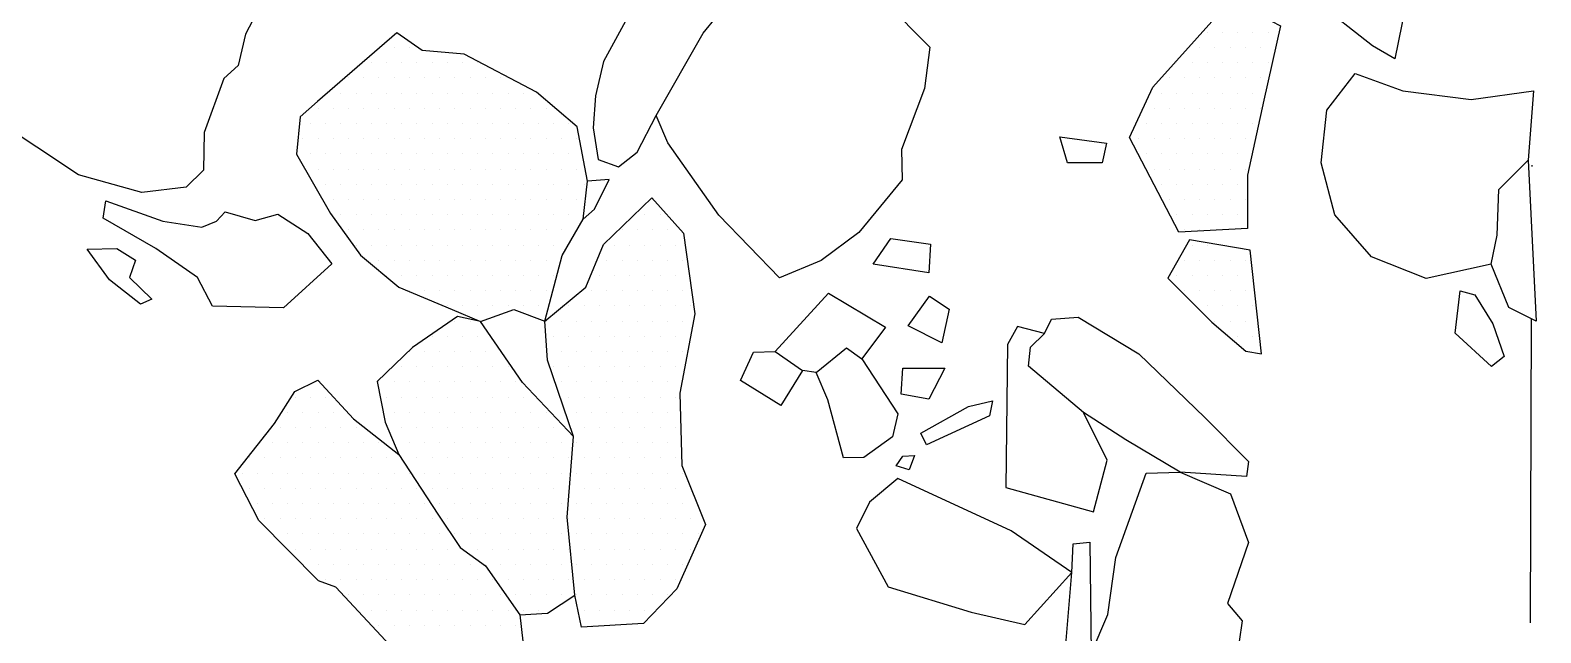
# Model space of a CAD drawing. Header units: metres. Extents: x 106 to 338, y -1660 to -1318.
# Drawn here: x 208.8 to 333.1, y -1560.6 to -1511.1 of the extents above; entities that cross this region are included whole.
import ezdxf

# ---------------------------------------------------------------- set-up
doc = ezdxf.new("R2010")
doc.units = ezdxf.units.M
doc.header["$LTSCALE"] = 25
doc.header["$MEASUREMENT"] = 0
doc.linetypes.add('STRICHPUNKTX2', pattern=[2, 1, -0.5, 0, -0.5])
doc.layers.get('0').update_dxf_attribs({"linetype": 'CONTINUOUS'})
for name, color, linetype in [('GRABUNGSGRENZE', 3, 'STRICHPUNKTX2'), ('STEINE', 4, 'CONTINUOUS'), ('STEINESCHRAFF', 4, 'CONTINUOUS')]:
    doc.layers.add(name, color=color, linetype=linetype)

# ---------------------------------------------------------------- blocks, each defined once
blk = doc.blocks.new('*X4')
at = {"color": 0}
for p, q in [((305.625, -1511.25), (305.625, -1511.25)), ((306.875, -1511.25), (306.875, -1511.25)), ((308.125, -1511.25), (308.125, -1511.25)), ((309.375, -1511.25), (309.375, -1511.25)), ((310.625, -1511.25), (310.625, -1511.25)), ((238.75, -1512.5), (238.75, -1512.5)), ((240, -1512.5), (240, -1512.5)), ((305, -1512.5), (305, -1512.5)), ((306.25, -1512.5), (306.25, -1512.5)), ((307.5, -1512.5), (307.5, -1512.5)), ((308.75, -1512.5), (308.75, -1512.5)), ((310, -1512.5), (310, -1512.5)), ((236.875, -1513.75), (236.875, -1513.75)), ((238.125, -1513.75), (238.125, -1513.75)), ((239.375, -1513.75), (239.375, -1513.75)), ((240.625, -1513.75), (240.625, -1513.75)), ((241.875, -1513.75), (241.875, -1513.75)), ((243.125, -1513.75), (243.125, -1513.75)), ((244.375, -1513.75), (244.375, -1513.75)), ((245.625, -1513.75), (245.625, -1513.75)), ((303.125, -1513.75), (303.125, -1513.75)), ((304.375, -1513.75), (304.375, -1513.75)), ((305.625, -1513.75), (305.625, -1513.75)), ((306.875, -1513.75), (306.875, -1513.75)), ((308.125, -1513.75), (308.125, -1513.75)), ((309.375, -1513.75), (309.375, -1513.75)), ((310.625, -1513.75), (310.625, -1513.75)), ((235, -1515), (235, -1515)), ((236.25, -1515), (236.25, -1515)), ((237.5, -1515), (237.5, -1515)), ((238.75, -1515), (238.75, -1515)), ((240, -1515), (240, -1515)), ((241.25, -1515), (241.25, -1515)), ((242.5, -1515), (242.5, -1515)), ((243.75, -1515), (243.75, -1515)), ((245, -1515), (245, -1515)), ((246.25, -1515), (246.25, -1515)), ((247.5, -1515), (247.5, -1515)), ((302.5, -1515), (302.5, -1515)), ((303.75, -1515), (303.75, -1515)), ((305, -1515), (305, -1515)), ((306.25, -1515), (306.25, -1515)), ((307.5, -1515), (307.5, -1515)), ((308.75, -1515), (308.75, -1515)), ((310, -1515), (310, -1515)), ((234.375, -1516.25), (234.375, -1516.25)), ((235.625, -1516.25), (235.625, -1516.25)), ((236.875, -1516.25), (236.875, -1516.25)), ((238.125, -1516.25), (238.125, -1516.25)), ((239.375, -1516.25), (239.375, -1516.25)), ((240.625, -1516.25), (240.625, -1516.25)), ((241.875, -1516.25), (241.875, -1516.25)), ((243.125, -1516.25), (243.125, -1516.25)), ((244.375, -1516.25), (244.375, -1516.25)), ((245.625, -1516.25), (245.625, -1516.25)), ((246.875, -1516.25), (246.875, -1516.25)), ((248.125, -1516.25), (248.125, -1516.25)), ((249.375, -1516.25), (249.375, -1516.25)), ((301.875, -1516.25), (301.875, -1516.25)), ((303.125, -1516.25), (303.125, -1516.25)), ((304.375, -1516.25), (304.375, -1516.25)), ((305.625, -1516.25), (305.625, -1516.25)), ((306.875, -1516.25), (306.875, -1516.25)), ((308.125, -1516.25), (308.125, -1516.25)), ((309.375, -1516.25), (309.375, -1516.25)), ((232.5, -1517.5), (232.5, -1517.5)), ((233.75, -1517.5), (233.75, -1517.5)), ((235, -1517.5), (235, -1517.5)), ((236.25, -1517.5), (236.25, -1517.5)), ((237.5, -1517.5), (237.5, -1517.5)), ((238.75, -1517.5), (238.75, -1517.5)), ((240, -1517.5), (240, -1517.5)), ((241.25, -1517.5), (241.25, -1517.5)), ((242.5, -1517.5), (242.5, -1517.5)), ((243.75, -1517.5), (243.75, -1517.5)), ((245, -1517.5), (245, -1517.5)), ((246.25, -1517.5), (246.25, -1517.5)), ((247.5, -1517.5), (247.5, -1517.5)), ((248.75, -1517.5), (248.75, -1517.5)), ((250, -1517.5), (250, -1517.5)), ((251.25, -1517.5), (251.25, -1517.5)), ((301.25, -1517.5), (301.25, -1517.5)), ((302.5, -1517.5), (302.5, -1517.5)), ((303.75, -1517.5), (303.75, -1517.5)), ((305, -1517.5), (305, -1517.5)), ((306.25, -1517.5), (306.25, -1517.5)), ((307.5, -1517.5), (307.5, -1517.5)), ((308.75, -1517.5), (308.75, -1517.5)), ((310, -1517.5), (310, -1517.5)), ((231.875, -1518.75), (231.875, -1518.75)), ((233.125, -1518.75), (233.125, -1518.75)), ((234.375, -1518.75), (234.375, -1518.75)), ((235.625, -1518.75), (235.625, -1518.75)), ((236.875, -1518.75), (236.875, -1518.75)), ((238.125, -1518.75), (238.125, -1518.75)), ((239.375, -1518.75), (239.375, -1518.75)), ((240.625, -1518.75), (240.625, -1518.75)), ((241.875, -1518.75), (241.875, -1518.75)), ((243.125, -1518.75), (243.125, -1518.75)), ((244.375, -1518.75), (244.375, -1518.75)), ((245.625, -1518.75), (245.625, -1518.75)), ((246.875, -1518.75), (246.875, -1518.75)), ((248.125, -1518.75), (248.125, -1518.75)), ((249.375, -1518.75), (249.375, -1518.75)), ((250.625, -1518.75), (250.625, -1518.75)), ((251.875, -1518.75), (251.875, -1518.75)), ((253.125, -1518.75), (253.125, -1518.75)), ((300.625, -1518.75), (300.625, -1518.75)), ((301.875, -1518.75), (301.875, -1518.75)), ((303.125, -1518.75), (303.125, -1518.75)), ((304.375, -1518.75), (304.375, -1518.75)), ((305.625, -1518.75), (305.625, -1518.75)), ((306.875, -1518.75), (306.875, -1518.75)), ((308.125, -1518.75), (308.125, -1518.75)), ((309.375, -1518.75), (309.375, -1518.75)), ((231.25, -1520), (231.25, -1520)), ((232.5, -1520), (232.5, -1520)), ((233.75, -1520), (233.75, -1520)), ((235, -1520), (235, -1520)), ((236.25, -1520), (236.25, -1520)), ((237.5, -1520), (237.5, -1520)), ((238.75, -1520), (238.75, -1520)), ((240, -1520), (240, -1520)), ((241.25, -1520), (241.25, -1520)), ((242.5, -1520), (242.5, -1520)), ((243.75, -1520), (243.75, -1520)), ((245, -1520), (245, -1520)), ((246.25, -1520), (246.25, -1520)), ((247.5, -1520), (247.5, -1520)), ((248.75, -1520), (248.75, -1520)), ((250, -1520), (250, -1520)), ((251.25, -1520), (251.25, -1520)), ((252.5, -1520), (252.5, -1520)), ((253.75, -1520), (253.75, -1520)), ((300, -1520), (300, -1520)), ((301.25, -1520), (301.25, -1520)), ((302.5, -1520), (302.5, -1520)), ((303.75, -1520), (303.75, -1520)), ((305, -1520), (305, -1520)), ((306.25, -1520), (306.25, -1520)), ((307.5, -1520), (307.5, -1520)), ((308.75, -1520), (308.75, -1520)), ((231.875, -1521.25), (231.875, -1521.25)), ((233.125, -1521.25), (233.125, -1521.25)), ((234.375, -1521.25), (234.375, -1521.25)), ((235.625, -1521.25), (235.625, -1521.25)), ((236.875, -1521.25), (236.875, -1521.25)), ((238.125, -1521.25), (238.125, -1521.25)), ((239.375, -1521.25), (239.375, -1521.25)), ((240.625, -1521.25), (240.625, -1521.25)), ((241.875, -1521.25), (241.875, -1521.25)), ((243.125, -1521.25), (243.125, -1521.25)), ((244.375, -1521.25), (244.375, -1521.25)), ((245.625, -1521.25), (245.625, -1521.25)), ((246.875, -1521.25), (246.875, -1521.25)), ((248.125, -1521.25), (248.125, -1521.25)), ((249.375, -1521.25), (249.375, -1521.25)), ((250.625, -1521.25), (250.625, -1521.25)), ((251.875, -1521.25), (251.875, -1521.25)), ((253.125, -1521.25), (253.125, -1521.25)), ((300.625, -1521.25), (300.625, -1521.25)), ((301.875, -1521.25), (301.875, -1521.25)), ((303.125, -1521.25), (303.125, -1521.25)), ((304.375, -1521.25), (304.375, -1521.25)), ((305.625, -1521.25), (305.625, -1521.25)), ((306.875, -1521.25), (306.875, -1521.25)), ((308.125, -1521.25), (308.125, -1521.25)), ((232.5, -1522.5), (232.5, -1522.5)), ((233.75, -1522.5), (233.75, -1522.5)), ((235, -1522.5), (235, -1522.5)), ((236.25, -1522.5), (236.25, -1522.5)), ((237.5, -1522.5), (237.5, -1522.5)), ((238.75, -1522.5), (238.75, -1522.5)), ((240, -1522.5), (240, -1522.5)), ((241.25, -1522.5), (241.25, -1522.5)), ((242.5, -1522.5), (242.5, -1522.5)), ((243.75, -1522.5), (243.75, -1522.5)), ((245, -1522.5), (245, -1522.5)), ((246.25, -1522.5), (246.25, -1522.5)), ((247.5, -1522.5), (247.5, -1522.5)), ((248.75, -1522.5), (248.75, -1522.5)), ((250, -1522.5), (250, -1522.5)), ((251.25, -1522.5), (251.25, -1522.5)), ((252.5, -1522.5), (252.5, -1522.5)), ((253.75, -1522.5), (253.75, -1522.5)), ((301.25, -1522.5), (301.25, -1522.5)), ((302.5, -1522.5), (302.5, -1522.5)), ((303.75, -1522.5), (303.75, -1522.5)), ((305, -1522.5), (305, -1522.5)), ((306.25, -1522.5), (306.25, -1522.5)), ((307.5, -1522.5), (307.5, -1522.5)), ((308.75, -1522.5), (308.75, -1522.5)), ((233.125, -1523.75), (233.125, -1523.75)), ((234.375, -1523.75), (234.375, -1523.75)), ((235.625, -1523.75), (235.625, -1523.75)), ((236.875, -1523.75), (236.875, -1523.75)), ((238.125, -1523.75), (238.125, -1523.75)), ((239.375, -1523.75), (239.375, -1523.75)), ((240.625, -1523.75), (240.625, -1523.75)), ((241.875, -1523.75), (241.875, -1523.75)), ((243.125, -1523.75), (243.125, -1523.75)), ((244.375, -1523.75), (244.375, -1523.75)), ((245.625, -1523.75), (245.625, -1523.75)), ((246.875, -1523.75), (246.875, -1523.75)), ((248.125, -1523.75), (248.125, -1523.75)), ((249.375, -1523.75), (249.375, -1523.75)), ((250.625, -1523.75), (250.625, -1523.75)), ((251.875, -1523.75), (251.875, -1523.75)), ((253.125, -1523.75), (253.125, -1523.75)), ((254.375, -1523.75), (254.375, -1523.75)), ((301.875, -1523.75), (301.875, -1523.75)), ((303.125, -1523.75), (303.125, -1523.75)), ((304.375, -1523.75), (304.375, -1523.75)), ((305.625, -1523.75), (305.625, -1523.75)), ((306.875, -1523.75), (306.875, -1523.75)), ((308.125, -1523.75), (308.125, -1523.75)), ((233.75, -1525), (233.75, -1525)), ((235, -1525), (235, -1525)), ((236.25, -1525), (236.25, -1525)), ((237.5, -1525), (237.5, -1525)), ((238.75, -1525), (238.75, -1525)), ((240, -1525), (240, -1525)), ((241.25, -1525), (241.25, -1525)), ((242.5, -1525), (242.5, -1525)), ((243.75, -1525), (243.75, -1525)), ((245, -1525), (245, -1525)), ((246.25, -1525), (246.25, -1525)), ((247.5, -1525), (247.5, -1525)), ((248.75, -1525), (248.75, -1525)), ((250, -1525), (250, -1525)), ((251.25, -1525), (251.25, -1525)), ((252.5, -1525), (252.5, -1525)), ((253.75, -1525), (253.75, -1525)), ((260, -1525), (260, -1525)), ((302.5, -1525), (302.5, -1525)), ((303.75, -1525), (303.75, -1525)), ((305, -1525), (305, -1525)), ((306.25, -1525), (306.25, -1525)), ((307.5, -1525), (307.5, -1525)), ((308.75, -1525), (308.75, -1525)), ((234.375, -1526.25), (234.375, -1526.25)), ((235.625, -1526.25), (235.625, -1526.25)), ((236.875, -1526.25), (236.875, -1526.25)), ((238.125, -1526.25), (238.125, -1526.25)), ((239.375, -1526.25), (239.375, -1526.25)), ((240.625, -1526.25), (240.625, -1526.25)), ((241.875, -1526.25), (241.875, -1526.25)), ((243.125, -1526.25), (243.125, -1526.25)), ((244.375, -1526.25), (244.375, -1526.25)), ((245.625, -1526.25), (245.625, -1526.25)), ((246.875, -1526.25), (246.875, -1526.25)), ((248.125, -1526.25), (248.125, -1526.25)), ((249.375, -1526.25), (249.375, -1526.25)), ((250.625, -1526.25), (250.625, -1526.25)), ((251.875, -1526.25), (251.875, -1526.25)), ((253.125, -1526.25), (253.125, -1526.25)), ((259.375, -1526.25), (259.375, -1526.25)), ((260.625, -1526.25), (260.625, -1526.25)), ((303.125, -1526.25), (303.125, -1526.25)), ((304.375, -1526.25), (304.375, -1526.25)), ((305.625, -1526.25), (305.625, -1526.25)), ((306.875, -1526.25), (306.875, -1526.25)), ((308.125, -1526.25), (308.125, -1526.25)), ((235, -1527.5), (235, -1527.5)), ((236.25, -1527.5), (236.25, -1527.5)), ((237.5, -1527.5), (237.5, -1527.5)), ((238.75, -1527.5), (238.75, -1527.5)), ((240, -1527.5), (240, -1527.5)), ((241.25, -1527.5), (241.25, -1527.5)), ((242.5, -1527.5), (242.5, -1527.5)), ((243.75, -1527.5), (243.75, -1527.5)), ((245, -1527.5), (245, -1527.5)), ((246.25, -1527.5), (246.25, -1527.5)), ((247.5, -1527.5), (247.5, -1527.5)), ((248.75, -1527.5), (248.75, -1527.5)), ((250, -1527.5), (250, -1527.5)), ((251.25, -1527.5), (251.25, -1527.5)), ((252.5, -1527.5), (252.5, -1527.5)), ((253.75, -1527.5), (253.75, -1527.5)), ((257.5, -1527.5), (257.5, -1527.5)), ((258.75, -1527.5), (258.75, -1527.5)), ((260, -1527.5), (260, -1527.5)), ((261.25, -1527.5), (261.25, -1527.5)), ((303.75, -1527.5), (303.75, -1527.5)), ((305, -1527.5), (305, -1527.5)), ((306.25, -1527.5), (306.25, -1527.5)), ((235.625, -1528.75), (235.625, -1528.75)), ((236.875, -1528.75), (236.875, -1528.75)), ((238.125, -1528.75), (238.125, -1528.75)), ((239.375, -1528.75), (239.375, -1528.75)), ((240.625, -1528.75), (240.625, -1528.75)), ((241.875, -1528.75), (241.875, -1528.75)), ((243.125, -1528.75), (243.125, -1528.75)), ((244.375, -1528.75), (244.375, -1528.75)), ((245.625, -1528.75), (245.625, -1528.75)), ((246.875, -1528.75), (246.875, -1528.75)), ((248.125, -1528.75), (248.125, -1528.75)), ((249.375, -1528.75), (249.375, -1528.75)), ((250.625, -1528.75), (250.625, -1528.75)), ((251.875, -1528.75), (251.875, -1528.75)), ((256.875, -1528.75), (256.875, -1528.75)), ((258.125, -1528.75), (258.125, -1528.75)), ((259.375, -1528.75), (259.375, -1528.75)), ((260.625, -1528.75), (260.625, -1528.75)), ((261.875, -1528.75), (261.875, -1528.75)), ((304.375, -1528.75), (304.375, -1528.75)), ((305.625, -1528.75), (305.625, -1528.75)), ((237.5, -1530), (237.5, -1530)), ((238.75, -1530), (238.75, -1530)), ((240, -1530), (240, -1530)), ((241.25, -1530), (241.25, -1530)), ((242.5, -1530), (242.5, -1530)), ((243.75, -1530), (243.75, -1530)), ((245, -1530), (245, -1530)), ((246.25, -1530), (246.25, -1530)), ((247.5, -1530), (247.5, -1530)), ((248.75, -1530), (248.75, -1530)), ((250, -1530), (250, -1530)), ((251.25, -1530), (251.25, -1530)), ((256.25, -1530), (256.25, -1530)), ((257.5, -1530), (257.5, -1530)), ((258.75, -1530), (258.75, -1530)), ((260, -1530), (260, -1530)), ((261.25, -1530), (261.25, -1530)), ((262.5, -1530), (262.5, -1530)), ((303.75, -1530), (303.75, -1530)), ((305, -1530), (305, -1530)), ((306.25, -1530), (306.25, -1530)), ((307.5, -1530), (307.5, -1530)), ((308.75, -1530), (308.75, -1530)), ((238.125, -1531.25), (238.125, -1531.25)), ((239.375, -1531.25), (239.375, -1531.25)), ((240.625, -1531.25), (240.625, -1531.25)), ((241.875, -1531.25), (241.875, -1531.25)), ((243.125, -1531.25), (243.125, -1531.25)), ((244.375, -1531.25), (244.375, -1531.25)), ((245.625, -1531.25), (245.625, -1531.25)), ((246.875, -1531.25), (246.875, -1531.25)), ((248.125, -1531.25), (248.125, -1531.25)), ((249.375, -1531.25), (249.375, -1531.25)), ((250.625, -1531.25), (250.625, -1531.25)), ((251.875, -1531.25), (251.875, -1531.25)), ((255.625, -1531.25), (255.625, -1531.25)), ((256.875, -1531.25), (256.875, -1531.25)), ((258.125, -1531.25), (258.125, -1531.25)), ((259.375, -1531.25), (259.375, -1531.25)), ((260.625, -1531.25), (260.625, -1531.25)), ((261.875, -1531.25), (261.875, -1531.25)), ((303.125, -1531.25), (303.125, -1531.25)), ((304.375, -1531.25), (304.375, -1531.25)), ((305.625, -1531.25), (305.625, -1531.25)), ((306.875, -1531.25), (306.875, -1531.25)), ((308.125, -1531.25), (308.125, -1531.25)), ((309.375, -1531.25), (309.375, -1531.25)), ((240, -1532.5), (240, -1532.5)), ((241.25, -1532.5), (241.25, -1532.5)), ((242.5, -1532.5), (242.5, -1532.5)), ((243.75, -1532.5), (243.75, -1532.5)), ((245, -1532.5), (245, -1532.5)), ((246.25, -1532.5), (246.25, -1532.5)), ((247.5, -1532.5), (247.5, -1532.5)), ((248.75, -1532.5), (248.75, -1532.5)), ((250, -1532.5), (250, -1532.5)), ((251.25, -1532.5), (251.25, -1532.5)), ((255, -1532.5), (255, -1532.5)), ((256.25, -1532.5), (256.25, -1532.5)), ((257.5, -1532.5), (257.5, -1532.5)), ((258.75, -1532.5), (258.75, -1532.5)), ((260, -1532.5), (260, -1532.5)), ((261.25, -1532.5), (261.25, -1532.5)), ((262.5, -1532.5), (262.5, -1532.5)), ((303.75, -1532.5), (303.75, -1532.5)), ((305, -1532.5), (305, -1532.5)), ((306.25, -1532.5), (306.25, -1532.5)), ((307.5, -1532.5), (307.5, -1532.5)), ((308.75, -1532.5), (308.75, -1532.5)), ((243.125, -1533.75), (243.125, -1533.75)), ((244.375, -1533.75), (244.375, -1533.75)), ((245.625, -1533.75), (245.625, -1533.75)), ((246.875, -1533.75), (246.875, -1533.75)), ((248.125, -1533.75), (248.125, -1533.75)), ((249.375, -1533.75), (249.375, -1533.75)), ((250.625, -1533.75), (250.625, -1533.75)), ((253.125, -1533.75), (253.125, -1533.75)), ((254.375, -1533.75), (254.375, -1533.75)), ((255.625, -1533.75), (255.625, -1533.75)), ((256.875, -1533.75), (256.875, -1533.75)), ((258.125, -1533.75), (258.125, -1533.75)), ((259.375, -1533.75), (259.375, -1533.75)), ((260.625, -1533.75), (260.625, -1533.75)), ((261.875, -1533.75), (261.875, -1533.75)), ((263.125, -1533.75), (263.125, -1533.75)), ((305.625, -1533.75), (305.625, -1533.75)), ((306.875, -1533.75), (306.875, -1533.75)), ((308.125, -1533.75), (308.125, -1533.75)), ((309.375, -1533.75), (309.375, -1533.75)), ((243.75, -1535), (243.75, -1535)), ((245, -1535), (245, -1535)), ((251.25, -1535), (251.25, -1535)), ((252.5, -1535), (252.5, -1535)), ((253.75, -1535), (253.75, -1535)), ((255, -1535), (255, -1535)), ((256.25, -1535), (256.25, -1535)), ((257.5, -1535), (257.5, -1535)), ((258.75, -1535), (258.75, -1535)), ((260, -1535), (260, -1535)), ((261.25, -1535), (261.25, -1535)), ((262.5, -1535), (262.5, -1535)), ((306.25, -1535), (306.25, -1535)), ((307.5, -1535), (307.5, -1535)), ((308.75, -1535), (308.75, -1535)), ((241.875, -1536.25), (241.875, -1536.25)), ((243.125, -1536.25), (243.125, -1536.25)), ((244.375, -1536.25), (244.375, -1536.25)), ((245.625, -1536.25), (245.625, -1536.25)), ((251.875, -1536.25), (251.875, -1536.25)), ((253.125, -1536.25), (253.125, -1536.25)), ((254.375, -1536.25), (254.375, -1536.25)), ((255.625, -1536.25), (255.625, -1536.25)), ((256.875, -1536.25), (256.875, -1536.25)), ((258.125, -1536.25), (258.125, -1536.25)), ((259.375, -1536.25), (259.375, -1536.25)), ((260.625, -1536.25), (260.625, -1536.25)), ((261.875, -1536.25), (261.875, -1536.25)), ((263.125, -1536.25), (263.125, -1536.25)), ((308.125, -1536.25), (308.125, -1536.25)), ((309.375, -1536.25), (309.375, -1536.25)), ((240, -1537.5), (240, -1537.5)), ((241.25, -1537.5), (241.25, -1537.5)), ((242.5, -1537.5), (242.5, -1537.5)), ((243.75, -1537.5), (243.75, -1537.5)), ((245, -1537.5), (245, -1537.5)), ((246.25, -1537.5), (246.25, -1537.5)), ((247.5, -1537.5), (247.5, -1537.5)), ((252.5, -1537.5), (252.5, -1537.5)), ((253.75, -1537.5), (253.75, -1537.5)), ((255, -1537.5), (255, -1537.5)), ((256.25, -1537.5), (256.25, -1537.5)), ((257.5, -1537.5), (257.5, -1537.5)), ((258.75, -1537.5), (258.75, -1537.5)), ((260, -1537.5), (260, -1537.5)), ((261.25, -1537.5), (261.25, -1537.5)), ((262.5, -1537.5), (262.5, -1537.5)), ((310, -1537.5), (310, -1537.5)), ((239.375, -1538.75), (239.375, -1538.75)), ((240.625, -1538.75), (240.625, -1538.75)), ((241.875, -1538.75), (241.875, -1538.75)), ((243.125, -1538.75), (243.125, -1538.75)), ((244.375, -1538.75), (244.375, -1538.75)), ((245.625, -1538.75), (245.625, -1538.75)), ((246.875, -1538.75), (246.875, -1538.75)), ((248.125, -1538.75), (248.125, -1538.75)), ((251.875, -1538.75), (251.875, -1538.75)), ((253.125, -1538.75), (253.125, -1538.75)), ((254.375, -1538.75), (254.375, -1538.75)), ((255.625, -1538.75), (255.625, -1538.75)), ((256.875, -1538.75), (256.875, -1538.75)), ((258.125, -1538.75), (258.125, -1538.75)), ((259.375, -1538.75), (259.375, -1538.75)), ((260.625, -1538.75), (260.625, -1538.75)), ((261.875, -1538.75), (261.875, -1538.75)), ((232.5, -1540), (232.5, -1540)), ((237.5, -1540), (237.5, -1540)), ((238.75, -1540), (238.75, -1540)), ((240, -1540), (240, -1540)), ((241.25, -1540), (241.25, -1540)), ((242.5, -1540), (242.5, -1540)), ((243.75, -1540), (243.75, -1540)), ((245, -1540), (245, -1540)), ((246.25, -1540), (246.25, -1540)), ((247.5, -1540), (247.5, -1540)), ((248.75, -1540), (248.75, -1540)), ((252.5, -1540), (252.5, -1540)), ((253.75, -1540), (253.75, -1540)), ((255, -1540), (255, -1540)), ((256.25, -1540), (256.25, -1540)), ((257.5, -1540), (257.5, -1540)), ((258.75, -1540), (258.75, -1540)), ((260, -1540), (260, -1540)), ((261.25, -1540), (261.25, -1540)), ((230.625, -1541.25), (230.625, -1541.25)), ((231.875, -1541.25), (231.875, -1541.25)), ((233.125, -1541.25), (233.125, -1541.25)), ((238.125, -1541.25), (238.125, -1541.25)), ((239.375, -1541.25), (239.375, -1541.25)), ((240.625, -1541.25), (240.625, -1541.25)), ((241.875, -1541.25), (241.875, -1541.25)), ((243.125, -1541.25), (243.125, -1541.25)), ((244.375, -1541.25), (244.375, -1541.25)), ((245.625, -1541.25), (245.625, -1541.25)), ((246.875, -1541.25), (246.875, -1541.25)), ((248.125, -1541.25), (248.125, -1541.25)), ((249.375, -1541.25), (249.375, -1541.25)), ((253.125, -1541.25), (253.125, -1541.25)), ((254.375, -1541.25), (254.375, -1541.25)), ((255.625, -1541.25), (255.625, -1541.25)), ((256.875, -1541.25), (256.875, -1541.25)), ((258.125, -1541.25), (258.125, -1541.25)), ((259.375, -1541.25), (259.375, -1541.25)), ((260.625, -1541.25), (260.625, -1541.25)), ((261.875, -1541.25), (261.875, -1541.25)), ((230, -1542.5), (230, -1542.5)), ((231.25, -1542.5), (231.25, -1542.5)), ((232.5, -1542.5), (232.5, -1542.5)), ((233.75, -1542.5), (233.75, -1542.5)), ((238.75, -1542.5), (238.75, -1542.5)), ((240, -1542.5), (240, -1542.5)), ((241.25, -1542.5), (241.25, -1542.5)), ((242.5, -1542.5), (242.5, -1542.5)), ((243.75, -1542.5), (243.75, -1542.5)), ((245, -1542.5), (245, -1542.5)), ((246.25, -1542.5), (246.25, -1542.5)), ((247.5, -1542.5), (247.5, -1542.5)), ((248.75, -1542.5), (248.75, -1542.5)), ((250, -1542.5), (250, -1542.5)), ((251.25, -1542.5), (251.25, -1542.5)), ((253.75, -1542.5), (253.75, -1542.5)), ((255, -1542.5), (255, -1542.5)), ((256.25, -1542.5), (256.25, -1542.5)), ((257.5, -1542.5), (257.5, -1542.5)), ((258.75, -1542.5), (258.75, -1542.5)), ((260, -1542.5), (260, -1542.5)), ((261.25, -1542.5), (261.25, -1542.5)), ((229.375, -1543.75), (229.375, -1543.75)), ((230.625, -1543.75), (230.625, -1543.75)), ((231.875, -1543.75), (231.875, -1543.75)), ((233.125, -1543.75), (233.125, -1543.75)), ((234.375, -1543.75), (234.375, -1543.75)), ((235.625, -1543.75), (235.625, -1543.75)), ((239.375, -1543.75), (239.375, -1543.75)), ((240.625, -1543.75), (240.625, -1543.75)), ((241.875, -1543.75), (241.875, -1543.75)), ((243.125, -1543.75), (243.125, -1543.75)), ((244.375, -1543.75), (244.375, -1543.75)), ((245.625, -1543.75), (245.625, -1543.75)), ((246.875, -1543.75), (246.875, -1543.75)), ((248.125, -1543.75), (248.125, -1543.75)), ((249.375, -1543.75), (249.375, -1543.75)), ((250.625, -1543.75), (250.625, -1543.75)), ((251.875, -1543.75), (251.875, -1543.75)), ((254.375, -1543.75), (254.375, -1543.75)), ((255.625, -1543.75), (255.625, -1543.75)), ((256.875, -1543.75), (256.875, -1543.75)), ((258.125, -1543.75), (258.125, -1543.75)), ((259.375, -1543.75), (259.375, -1543.75)), ((260.625, -1543.75), (260.625, -1543.75)), ((261.875, -1543.75), (261.875, -1543.75)), ((228.75, -1545), (228.75, -1545)), ((230, -1545), (230, -1545)), ((231.25, -1545), (231.25, -1545)), ((232.5, -1545), (232.5, -1545)), ((233.75, -1545), (233.75, -1545)), ((235, -1545), (235, -1545)), ((236.25, -1545), (236.25, -1545)), ((237.5, -1545), (237.5, -1545)), ((238.75, -1545), (238.75, -1545)), ((240, -1545), (240, -1545)), ((241.25, -1545), (241.25, -1545)), ((242.5, -1545), (242.5, -1545)), ((243.75, -1545), (243.75, -1545)), ((245, -1545), (245, -1545)), ((246.25, -1545), (246.25, -1545)), ((247.5, -1545), (247.5, -1545)), ((248.75, -1545), (248.75, -1545)), ((250, -1545), (250, -1545)), ((251.25, -1545), (251.25, -1545)), ((252.5, -1545), (252.5, -1545)), ((253.75, -1545), (253.75, -1545)), ((255, -1545), (255, -1545)), ((256.25, -1545), (256.25, -1545)), ((257.5, -1545), (257.5, -1545)), ((258.75, -1545), (258.75, -1545)), ((260, -1545), (260, -1545)), ((261.25, -1545), (261.25, -1545)), ((226.875, -1546.25), (226.875, -1546.25)), ((228.125, -1546.25), (228.125, -1546.25)), ((229.375, -1546.25), (229.375, -1546.25)), ((230.625, -1546.25), (230.625, -1546.25)), ((231.875, -1546.25), (231.875, -1546.25)), ((233.125, -1546.25), (233.125, -1546.25)), ((234.375, -1546.25), (234.375, -1546.25)), ((235.625, -1546.25), (235.625, -1546.25)), ((236.875, -1546.25), (236.875, -1546.25)), ((238.125, -1546.25), (238.125, -1546.25)), ((239.375, -1546.25), (239.375, -1546.25)), ((240.625, -1546.25), (240.625, -1546.25)), ((241.875, -1546.25), (241.875, -1546.25)), ((243.125, -1546.25), (243.125, -1546.25)), ((244.375, -1546.25), (244.375, -1546.25)), ((245.625, -1546.25), (245.625, -1546.25)), ((246.875, -1546.25), (246.875, -1546.25)), ((248.125, -1546.25), (248.125, -1546.25)), ((249.375, -1546.25), (249.375, -1546.25)), ((250.625, -1546.25), (250.625, -1546.25)), ((251.875, -1546.25), (251.875, -1546.25)), ((253.125, -1546.25), (253.125, -1546.25)), ((254.375, -1546.25), (254.375, -1546.25)), ((255.625, -1546.25), (255.625, -1546.25)), ((256.875, -1546.25), (256.875, -1546.25)), ((258.125, -1546.25), (258.125, -1546.25)), ((259.375, -1546.25), (259.375, -1546.25)), ((260.625, -1546.25), (260.625, -1546.25)), ((261.875, -1546.25), (261.875, -1546.25)), ((226.25, -1547.5), (226.25, -1547.5)), ((227.5, -1547.5), (227.5, -1547.5)), ((228.75, -1547.5), (228.75, -1547.5)), ((230, -1547.5), (230, -1547.5)), ((231.25, -1547.5), (231.25, -1547.5)), ((232.5, -1547.5), (232.5, -1547.5)), ((233.75, -1547.5), (233.75, -1547.5)), ((235, -1547.5), (235, -1547.5)), ((236.25, -1547.5), (236.25, -1547.5)), ((237.5, -1547.5), (237.5, -1547.5)), ((238.75, -1547.5), (238.75, -1547.5)), ((240, -1547.5), (240, -1547.5)), ((241.25, -1547.5), (241.25, -1547.5)), ((242.5, -1547.5), (242.5, -1547.5)), ((243.75, -1547.5), (243.75, -1547.5)), ((245, -1547.5), (245, -1547.5)), ((246.25, -1547.5), (246.25, -1547.5)), ((247.5, -1547.5), (247.5, -1547.5)), ((248.75, -1547.5), (248.75, -1547.5)), ((250, -1547.5), (250, -1547.5)), ((251.25, -1547.5), (251.25, -1547.5)), ((252.5, -1547.5), (252.5, -1547.5)), ((253.75, -1547.5), (253.75, -1547.5)), ((255, -1547.5), (255, -1547.5)), ((256.25, -1547.5), (256.25, -1547.5)), ((257.5, -1547.5), (257.5, -1547.5)), ((258.75, -1547.5), (258.75, -1547.5)), ((260, -1547.5), (260, -1547.5)), ((261.25, -1547.5), (261.25, -1547.5)), ((262.5, -1547.5), (262.5, -1547.5)), ((226.875, -1548.75), (226.875, -1548.75)), ((228.125, -1548.75), (228.125, -1548.75)), ((229.375, -1548.75), (229.375, -1548.75)), ((230.625, -1548.75), (230.625, -1548.75)), ((231.875, -1548.75), (231.875, -1548.75)), ((233.125, -1548.75), (233.125, -1548.75)), ((234.375, -1548.75), (234.375, -1548.75)), ((235.625, -1548.75), (235.625, -1548.75)), ((236.875, -1548.75), (236.875, -1548.75)), ((238.125, -1548.75), (238.125, -1548.75)), ((239.375, -1548.75), (239.375, -1548.75)), ((240.625, -1548.75), (240.625, -1548.75)), ((241.875, -1548.75), (241.875, -1548.75)), ((243.125, -1548.75), (243.125, -1548.75)), ((244.375, -1548.75), (244.375, -1548.75)), ((245.625, -1548.75), (245.625, -1548.75)), ((246.875, -1548.75), (246.875, -1548.75)), ((248.125, -1548.75), (248.125, -1548.75)), ((249.375, -1548.75), (249.375, -1548.75)), ((250.625, -1548.75), (250.625, -1548.75)), ((251.875, -1548.75), (251.875, -1548.75)), ((253.125, -1548.75), (253.125, -1548.75)), ((254.375, -1548.75), (254.375, -1548.75)), ((255.625, -1548.75), (255.625, -1548.75)), ((256.875, -1548.75), (256.875, -1548.75)), ((258.125, -1548.75), (258.125, -1548.75)), ((259.375, -1548.75), (259.375, -1548.75)), ((260.625, -1548.75), (260.625, -1548.75)), ((261.875, -1548.75), (261.875, -1548.75)), ((263.125, -1548.75), (263.125, -1548.75)), ((227.5, -1550), (227.5, -1550)), ((228.75, -1550), (228.75, -1550)), ((230, -1550), (230, -1550)), ((231.25, -1550), (231.25, -1550)), ((232.5, -1550), (232.5, -1550)), ((233.75, -1550), (233.75, -1550)), ((235, -1550), (235, -1550)), ((236.25, -1550), (236.25, -1550)), ((237.5, -1550), (237.5, -1550)), ((238.75, -1550), (238.75, -1550)), ((240, -1550), (240, -1550)), ((241.25, -1550), (241.25, -1550)), ((242.5, -1550), (242.5, -1550)), ((243.75, -1550), (243.75, -1550)), ((245, -1550), (245, -1550)), ((246.25, -1550), (246.25, -1550)), ((247.5, -1550), (247.5, -1550)), ((248.75, -1550), (248.75, -1550)), ((250, -1550), (250, -1550)), ((251.25, -1550), (251.25, -1550)), ((252.5, -1550), (252.5, -1550)), ((253.75, -1550), (253.75, -1550)), ((255, -1550), (255, -1550)), ((256.25, -1550), (256.25, -1550)), ((257.5, -1550), (257.5, -1550)), ((258.75, -1550), (258.75, -1550)), ((260, -1550), (260, -1550)), ((261.25, -1550), (261.25, -1550)), ((262.5, -1550), (262.5, -1550)), ((228.125, -1551.25), (228.125, -1551.25)), ((229.375, -1551.25), (229.375, -1551.25)), ((230.625, -1551.25), (230.625, -1551.25)), ((231.875, -1551.25), (231.875, -1551.25)), ((233.125, -1551.25), (233.125, -1551.25)), ((234.375, -1551.25), (234.375, -1551.25)), ((235.625, -1551.25), (235.625, -1551.25)), ((236.875, -1551.25), (236.875, -1551.25)), ((238.125, -1551.25), (238.125, -1551.25)), ((239.375, -1551.25), (239.375, -1551.25)), ((240.625, -1551.25), (240.625, -1551.25)), ((241.875, -1551.25), (241.875, -1551.25)), ((243.125, -1551.25), (243.125, -1551.25)), ((244.375, -1551.25), (244.375, -1551.25)), ((245.625, -1551.25), (245.625, -1551.25)), ((246.875, -1551.25), (246.875, -1551.25)), ((248.125, -1551.25), (248.125, -1551.25)), ((249.375, -1551.25), (249.375, -1551.25)), ((250.625, -1551.25), (250.625, -1551.25)), ((251.875, -1551.25), (251.875, -1551.25)), ((253.125, -1551.25), (253.125, -1551.25)), ((254.375, -1551.25), (254.375, -1551.25)), ((255.625, -1551.25), (255.625, -1551.25)), ((256.875, -1551.25), (256.875, -1551.25)), ((258.125, -1551.25), (258.125, -1551.25)), ((259.375, -1551.25), (259.375, -1551.25)), ((260.625, -1551.25), (260.625, -1551.25)), ((261.875, -1551.25), (261.875, -1551.25)), ((263.125, -1551.25), (263.125, -1551.25)), ((228.75, -1552.5), (228.75, -1552.5)), ((230, -1552.5), (230, -1552.5)), ((231.25, -1552.5), (231.25, -1552.5)), ((232.5, -1552.5), (232.5, -1552.5)), ((233.75, -1552.5), (233.75, -1552.5)), ((235, -1552.5), (235, -1552.5)), ((236.25, -1552.5), (236.25, -1552.5)), ((237.5, -1552.5), (237.5, -1552.5)), ((238.75, -1552.5), (238.75, -1552.5)), ((240, -1552.5), (240, -1552.5)), ((241.25, -1552.5), (241.25, -1552.5)), ((242.5, -1552.5), (242.5, -1552.5)), ((243.75, -1552.5), (243.75, -1552.5)), ((245, -1552.5), (245, -1552.5)), ((246.25, -1552.5), (246.25, -1552.5)), ((247.5, -1552.5), (247.5, -1552.5)), ((248.75, -1552.5), (248.75, -1552.5)), ((250, -1552.5), (250, -1552.5)), ((251.25, -1552.5), (251.25, -1552.5)), ((252.5, -1552.5), (252.5, -1552.5)), ((253.75, -1552.5), (253.75, -1552.5)), ((255, -1552.5), (255, -1552.5)), ((256.25, -1552.5), (256.25, -1552.5)), ((257.5, -1552.5), (257.5, -1552.5)), ((258.75, -1552.5), (258.75, -1552.5)), ((260, -1552.5), (260, -1552.5)), ((261.25, -1552.5), (261.25, -1552.5)), ((262.5, -1552.5), (262.5, -1552.5)), ((263.75, -1552.5), (263.75, -1552.5)), ((230.625, -1553.75), (230.625, -1553.75)), ((231.875, -1553.75), (231.875, -1553.75)), ((233.125, -1553.75), (233.125, -1553.75)), ((234.375, -1553.75), (234.375, -1553.75)), ((235.625, -1553.75), (235.625, -1553.75)), ((236.875, -1553.75), (236.875, -1553.75)), ((238.125, -1553.75), (238.125, -1553.75)), ((239.375, -1553.75), (239.375, -1553.75)), ((240.625, -1553.75), (240.625, -1553.75)), ((241.875, -1553.75), (241.875, -1553.75)), ((243.125, -1553.75), (243.125, -1553.75)), ((244.375, -1553.75), (244.375, -1553.75)), ((245.625, -1553.75), (245.625, -1553.75)), ((246.875, -1553.75), (246.875, -1553.75)), ((248.125, -1553.75), (248.125, -1553.75)), ((249.375, -1553.75), (249.375, -1553.75)), ((250.625, -1553.75), (250.625, -1553.75)), ((251.875, -1553.75), (251.875, -1553.75)), ((253.125, -1553.75), (253.125, -1553.75)), ((254.375, -1553.75), (254.375, -1553.75)), ((255.625, -1553.75), (255.625, -1553.75)), ((256.875, -1553.75), (256.875, -1553.75)), ((258.125, -1553.75), (258.125, -1553.75)), ((259.375, -1553.75), (259.375, -1553.75)), ((260.625, -1553.75), (260.625, -1553.75)), ((261.875, -1553.75), (261.875, -1553.75)), ((263.125, -1553.75), (263.125, -1553.75)), ((231.25, -1555), (231.25, -1555)), ((232.5, -1555), (232.5, -1555)), ((233.75, -1555), (233.75, -1555)), ((235, -1555), (235, -1555)), ((236.25, -1555), (236.25, -1555)), ((237.5, -1555), (237.5, -1555)), ((238.75, -1555), (238.75, -1555)), ((240, -1555), (240, -1555)), ((241.25, -1555), (241.25, -1555)), ((242.5, -1555), (242.5, -1555)), ((243.75, -1555), (243.75, -1555)), ((245, -1555), (245, -1555)), ((246.25, -1555), (246.25, -1555)), ((247.5, -1555), (247.5, -1555)), ((248.75, -1555), (248.75, -1555)), ((250, -1555), (250, -1555)), ((251.25, -1555), (251.25, -1555)), ((252.5, -1555), (252.5, -1555)), ((253.75, -1555), (253.75, -1555)), ((255, -1555), (255, -1555)), ((256.25, -1555), (256.25, -1555)), ((257.5, -1555), (257.5, -1555)), ((258.75, -1555), (258.75, -1555)), ((260, -1555), (260, -1555)), ((261.25, -1555), (261.25, -1555)), ((262.5, -1555), (262.5, -1555)), ((233.125, -1556.25), (233.125, -1556.25)), ((234.375, -1556.25), (234.375, -1556.25)), ((235.625, -1556.25), (235.625, -1556.25)), ((236.875, -1556.25), (236.875, -1556.25)), ((238.125, -1556.25), (238.125, -1556.25)), ((239.375, -1556.25), (239.375, -1556.25)), ((240.625, -1556.25), (240.625, -1556.25)), ((241.875, -1556.25), (241.875, -1556.25)), ((243.125, -1556.25), (243.125, -1556.25)), ((244.375, -1556.25), (244.375, -1556.25)), ((245.625, -1556.25), (245.625, -1556.25)), ((246.875, -1556.25), (246.875, -1556.25)), ((248.125, -1556.25), (248.125, -1556.25)), ((249.375, -1556.25), (249.375, -1556.25)), ((250.625, -1556.25), (250.625, -1556.25)), ((251.875, -1556.25), (251.875, -1556.25)), ((253.125, -1556.25), (253.125, -1556.25)), ((254.375, -1556.25), (254.375, -1556.25)), ((255.625, -1556.25), (255.625, -1556.25)), ((256.875, -1556.25), (256.875, -1556.25)), ((258.125, -1556.25), (258.125, -1556.25)), ((259.375, -1556.25), (259.375, -1556.25)), ((260.625, -1556.25), (260.625, -1556.25)), ((261.875, -1556.25), (261.875, -1556.25)), ((235, -1557.5), (235, -1557.5)), ((236.25, -1557.5), (236.25, -1557.5)), ((237.5, -1557.5), (237.5, -1557.5)), ((238.75, -1557.5), (238.75, -1557.5)), ((240, -1557.5), (240, -1557.5)), ((241.25, -1557.5), (241.25, -1557.5)), ((242.5, -1557.5), (242.5, -1557.5)), ((243.75, -1557.5), (243.75, -1557.5)), ((245, -1557.5), (245, -1557.5)), ((246.25, -1557.5), (246.25, -1557.5)), ((247.5, -1557.5), (247.5, -1557.5)), ((248.75, -1557.5), (248.75, -1557.5)), ((250, -1557.5), (250, -1557.5)), ((251.25, -1557.5), (251.25, -1557.5)), ((252.5, -1557.5), (252.5, -1557.5)), ((253.75, -1557.5), (253.75, -1557.5)), ((255, -1557.5), (255, -1557.5)), ((256.25, -1557.5), (256.25, -1557.5)), ((257.5, -1557.5), (257.5, -1557.5)), ((258.75, -1557.5), (258.75, -1557.5)), ((260, -1557.5), (260, -1557.5)), ((261.25, -1557.5), (261.25, -1557.5)), ((236.875, -1558.75), (236.875, -1558.75)), ((238.125, -1558.75), (238.125, -1558.75)), ((239.375, -1558.75), (239.375, -1558.75)), ((240.625, -1558.75), (240.625, -1558.75)), ((241.875, -1558.75), (241.875, -1558.75)), ((243.125, -1558.75), (243.125, -1558.75)), ((244.375, -1558.75), (244.375, -1558.75)), ((245.625, -1558.75), (245.625, -1558.75)), ((246.875, -1558.75), (246.875, -1558.75)), ((248.125, -1558.75), (248.125, -1558.75)), ((249.375, -1558.75), (249.375, -1558.75)), ((250.625, -1558.75), (250.625, -1558.75)), ((254.375, -1558.75), (254.375, -1558.75)), ((255.625, -1558.75), (255.625, -1558.75)), ((256.875, -1558.75), (256.875, -1558.75)), ((258.125, -1558.75), (258.125, -1558.75)), ((259.375, -1558.75), (259.375, -1558.75)), ((237.5, -1560), (237.5, -1560)), ((238.75, -1560), (238.75, -1560)), ((240, -1560), (240, -1560)), ((241.25, -1560), (241.25, -1560)), ((242.5, -1560), (242.5, -1560)), ((243.75, -1560), (243.75, -1560)), ((245, -1560), (245, -1560)), ((246.25, -1560), (246.25, -1560)), ((247.5, -1560), (247.5, -1560)), ((248.75, -1560), (248.75, -1560)), ((255, -1560), (255, -1560)), ((256.25, -1560), (256.25, -1560))]:
    blk.add_line(p, q, dxfattribs=at)

msp = doc.modelspace()

# ---------------------------------------------------------------- linework, layer by layer
at = {"layer": 'GRABUNGSGRENZE', "flags": 128}
msp.add_lwpolyline([(331.85, -1659.99), (333.06, -1319.73), (149.26, -1317.71)], dxfattribs=at)
at = {"layer": 'STEINE'}
for points in [[(314.54, -1508.69), (311.84, -1506.3), (310.72, -1506.86), (308.17, -1504.57), (306.79, -1501.72), (306.18, -1495.3), (307.5, -1490.97), (311.83, -1488.63), (316.16, -1487.3), (319.31, -1488.06), (321.71, -1493.51), (321.66, -1496.57), (321.15, -1498.61), (323.24, -1502.32), (322.23, -1507.62), (321.06, -1513.43), (319.23, -1512.36), (314.54, -1508.69)], [(230.81, -1499.94), (229.69, -1502.38), (228.37, -1506.91), (227.7, -1509.16), (226.53, -1511.4), (225.93, -1513.99), (224.75, -1515.07), (223.13, -1519.5), (223.08, -1522.6), (221.65, -1523.98), (217.99, -1524.44), (212.79, -1522.97), (205.91, -1518.44)], [(269.72, -1502.51), (274.66, -1502.4), (275.93, -1504.59), (279.14, -1508.77), (282.81, -1512.48), (282.36, -1515.89), (280.47, -1520.89), (280.53, -1523.38), (276.96, -1527.71), (273.86, -1530.01), (270.45, -1531.44), (265.45, -1526.3), (261.27, -1520.34), (260.3, -1518.1), (264.17, -1511.32), (267.53, -1507.2), (268.6, -1505.36), (269.72, -1502.51)], [(268.6, -1505.36), (264.32, -1503.84), (262.03, -1503.84), (259.48, -1507.71), (258.11, -1509.75), (255.97, -1513.67), (255.31, -1516.47), (255.11, -1519.12), (255.52, -1521.72), (257.2, -1522.33), (258.73, -1521.1), (260.3, -1518.1)], [(308.95, -1527.39), (303.3, -1527.7), (299.22, -1519.91), (301.15, -1515.78), (306.49, -1509.82), (308.17, -1508.14), (310.16, -1509.97), (311.64, -1510.73), (310.27, -1516.85), (308.95, -1523.01), (308.95, -1527.39)], [(251.15, -1535.01), (252.57, -1529.61), (254.3, -1526.61), (254.66, -1523.5), (253.79, -1519.02), (250.47, -1516.17), (244.51, -1513.07), (241.05, -1512.76), (238.96, -1511.29), (232.45, -1516.94), (231.02, -1518.22), (230.72, -1521.27), (233.52, -1526.16), (235.97, -1529.57), (239.13, -1532.22), (243.51, -1534.05), (245.85, -1535.02), (248.6, -1534.05), (251.15, -1535.01)], [(328.97, -1530.33), (323.62, -1531.5), (319.14, -1529.72), (316.13, -1526.26), (315.01, -1521.99), (315.46, -1517.66), (317.8, -1514.65), (321.72, -1516.07), (327.33, -1516.78), (332.47, -1516.07), (332.02, -1521.77)], [(294.12, -1522), (293.51, -1519.86), (297.33, -1520.37), (296.98, -1522), (294.12, -1522)], [(332.69, -1535.01), (330.44, -1533.89), (328.97, -1530.33), (329.47, -1527.94), (329.62, -1524.17), (332.02, -1521.77), (332.69, -1535.01)], [(254.3, -1526.61), (255.22, -1525.79), (256.44, -1523.35), (254.66, -1523.5)], [(214.83, -1526.53), (215.03, -1525.1), (219.72, -1526.78), (222.93, -1527.29), (224.15, -1526.78), (224.86, -1526.01), (227.31, -1526.73), (229.19, -1526.22), (231.64, -1527.79), (233.63, -1530.29), (229.66, -1533.91), (223.8, -1533.76), (222.57, -1531.41), (219.16, -1529.02), (214.83, -1526.53)], [(253.61, -1557.52), (252.99, -1551.11), (253.5, -1544.48), (251.35, -1538.22), (251.15, -1535.01), (254.51, -1532.21), (255.98, -1528.69), (259.95, -1524.87), (262.55, -1527.77), (263.47, -1534.39), (262.25, -1540.91), (262.41, -1546.87), (264.35, -1551.71), (262.01, -1557.01), (259.26, -1559.86), (254.17, -1560.17), (253.61, -1557.52)], [(217.89, -1533.61), (215.34, -1531.62), (213.51, -1529.08), (215.95, -1529.03), (217.48, -1529.99), (216.97, -1531.42), (218.81, -1533.2), (217.89, -1533.61)], [(278.14, -1530.31), (279.61, -1528.22), (282.87, -1528.68), (282.72, -1531.02), (278.14, -1530.31)], [(304.16, -1528.31), (302.38, -1531.47), (306, -1535.08), (308.8, -1537.47), (310.08, -1537.68), (309.15, -1529.17), (304.16, -1528.31)], [(270.1, -1537.5), (274.47, -1532.71), (279.16, -1535.5), (277.23, -1538.1)], [(281.04, -1535.4), (282.77, -1532.96), (284.4, -1534.02), (283.8, -1536.78), (281.04, -1535.4)], [(329.02, -1538.73), (326.01, -1535.98), (326.42, -1532.52), (327.64, -1532.83), (329.12, -1535.22), (330.04, -1537.92), (329.02, -1538.73)], [(253.5, -1544.48), (249.32, -1540.06), (245.85, -1535.02), (243.97, -1534.61), (240.25, -1537.16), (237.35, -1539.96), (238.01, -1543.32), (239.14, -1545.97)], [(292.25, -1536.01), (290.01, -1535.45), (289.19, -1536.92), (289.05, -1548.69), (296.28, -1550.67), (297.4, -1546.44), (295.46, -1542.52)], [(303.41, -1547.41), (298.93, -1544.76), (295.46, -1542.52), (290.93, -1538.71), (291.08, -1537.13), (292.25, -1536.01), (292.81, -1534.83), (295, -1534.68), (299.99, -1537.68), (305.44, -1542.92), (309.01, -1546.54), (308.86, -1547.76), (303.41, -1547.41)], [(267.24, -1539.89), (268.31, -1537.55), (270.1, -1537.5), (272.34, -1539.07), (270.56, -1541.93), (267.24, -1539.89)], [(273.46, -1539.23), (275.95, -1537.19), (277.23, -1538.1), (280.18, -1542.63), (279.73, -1544.52), (277.38, -1546.2), (275.7, -1546.25), (274.43, -1541.47), (273.46, -1539.23)], [(273.46, -1539.23), (272.34, -1539.07)], [(280.44, -1541), (280.59, -1538.87), (284.05, -1538.86), (282.73, -1541.41), (280.44, -1541)], [(249.08, -1559.15), (249.48, -1562.52), (248.52, -1565.32), (244.55, -1567.15), (238.79, -1562.06), (233.95, -1556.87), (232.52, -1556.36), (227.63, -1551.38), (225.64, -1547.56), (228.9, -1543.43), (230.58, -1540.78), (232.46, -1539.86), (235.42, -1543.02), (239.14, -1545.97), (242.35, -1550.86), (244.18, -1553.61), (246.27, -1555.13), (249.08, -1559.15)], [(282.07, -1544.21), (285.99, -1542.02), (287.97, -1541.56), (287.72, -1542.78), (282.53, -1545.18), (282.07, -1544.21)], [(280.03, -1546.91), (280.59, -1546.1), (281.56, -1546.05), (281.1, -1547.22), (280.03, -1546.91)], [(290.63, -1559.94), (294.5, -1555.66), (289.51, -1552.25), (280.19, -1547.93), (277.84, -1549.87), (276.78, -1552.06), (279.38, -1556.84), (286.2, -1558.93), (290.63, -1559.94)], [(302.16, -1578.78), (295.43, -1575.63), (294.56, -1572.93), (294.66, -1569.92), (295.99, -1566.87), (296.09, -1562.33), (297.46, -1559.12), (298.12, -1554.44), (300.61, -1547.51), (303.41, -1547.41), (307.54, -1549.19), (309.02, -1553.21), (307.29, -1558.2), (308.51, -1559.63), (308, -1563.04), (306.27, -1564.21), (305.26, -1567.27), (305.46, -1570.02), (302.16, -1578.78)], [(294.5, -1555.66), (294.6, -1553.32), (295.98, -1553.17), (296.09, -1562.33), (294, -1561.57), (294.5, -1555.66)], [(249.08, -1559.15), (251.37, -1559), (253.61, -1557.52)]]:
    msp.add_lwpolyline(points, dxfattribs=at)

# ---------------------------------------------------------------- block references
at = {"layer": 'STEINESCHRAFF'}
msp.add_blockref('*X4', (0, 0), dxfattribs=at)

doc.saveas('drawing.dxf')
